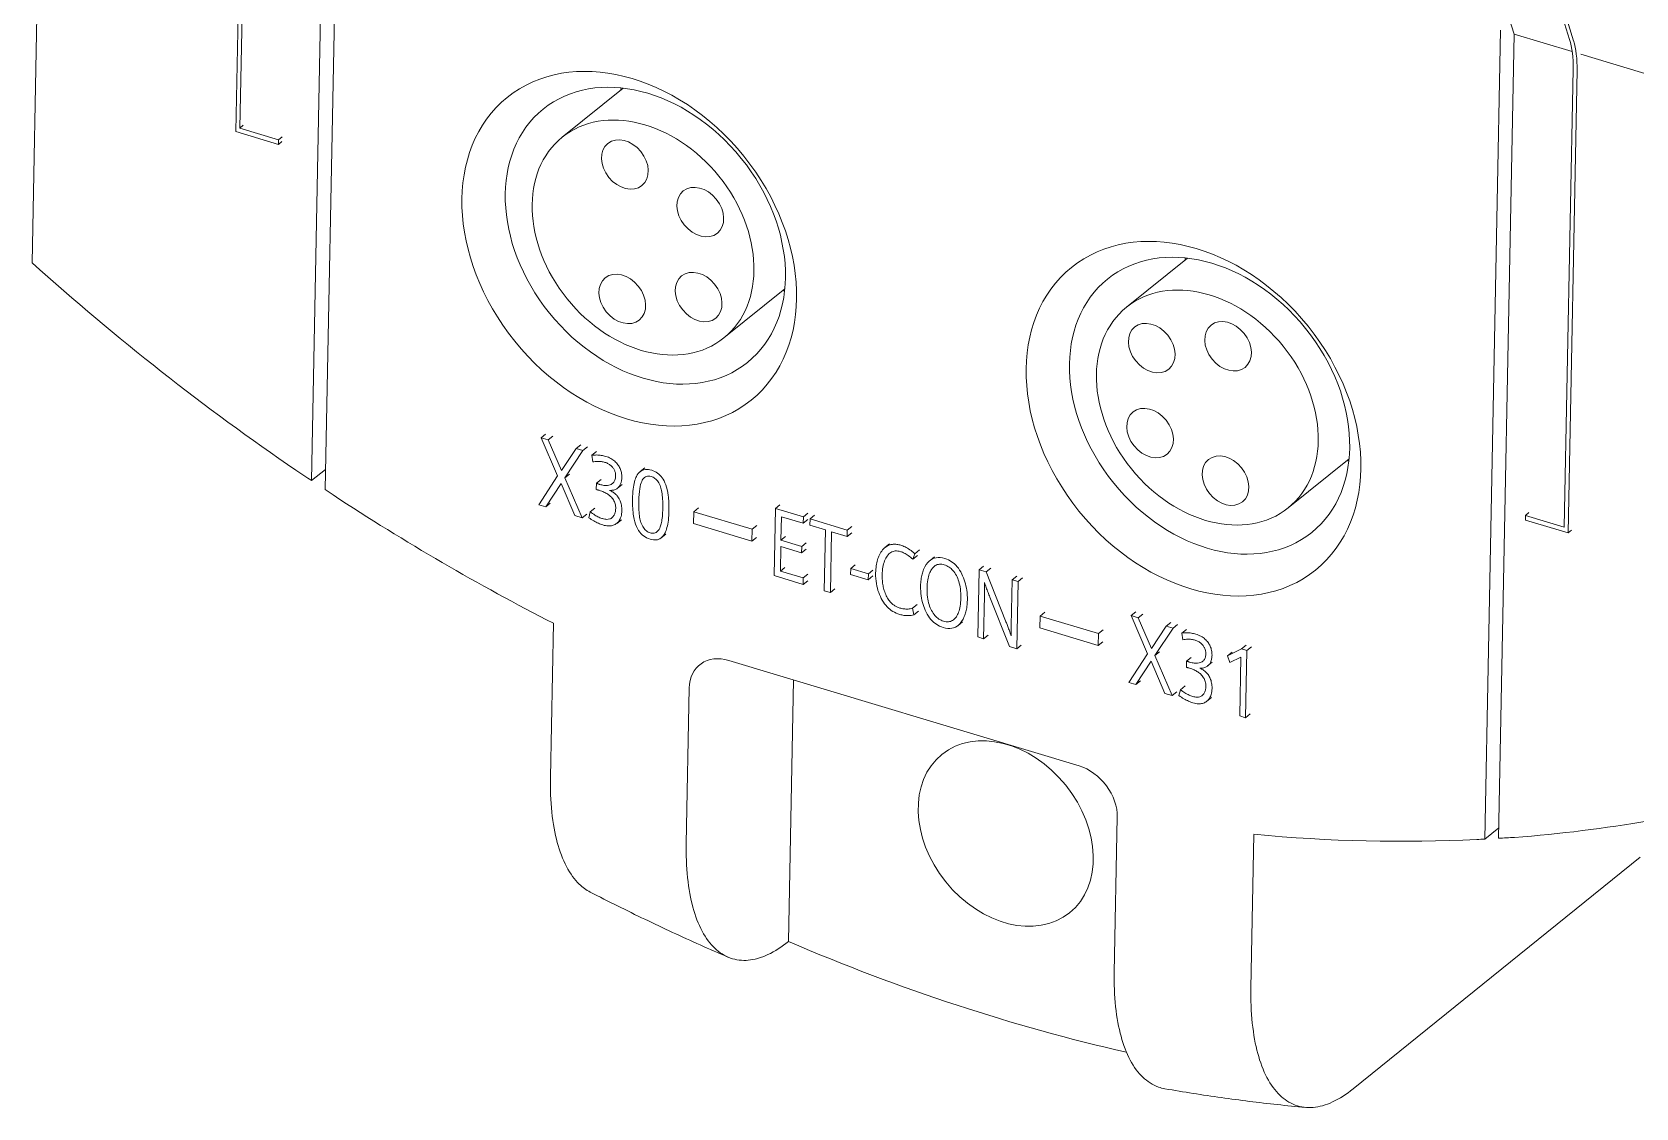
# Model space of a CAD drawing. Header units: inches. Extents: x 9220 to 92460, y -39241 to 4813.
# Drawn here: x 74479.7 to 74517.16, y -33020.1 to -32994.98 of the extents above; entities that cross this region are included whole.
import ezdxf

# ---------------------------------------------------------------- set-up
doc = ezdxf.new("R2010")
doc.units = ezdxf.units.IN
doc.header["$MEASUREMENT"] = 0

# ---------------------------------------------------------------- blocks, each defined once
blk = doc.blocks.new('A$C24EF5112')
at = {"color": 0, "linetype": 'Continuous', "lineweight": 0, "extrusion": (1.17636e-17, 0.017452, 0.999848)}
for p, q in [((-233.767, 62.469), (-234.546, 22.378)), ((-221.833, 57.845), (-222.369, 30.216)), ((-221.6, 57.775), (-222.131, 30.429)), ((-217.846, 9.371), (-216.983, 53.805)), ((-217.039, 8.834), (-216.172, 53.409)), ((-147.766, -12.033), (-146.827, 36.28)), ((-146.947, -11.986), (-146.014, 36.035)), ((-146.014, 36.035), (-142.545, 34.99)), ((-142.036, 34.837), (-129.393, 31.029)), ((-142.49, 33.944), (-143.021, 6.599)), ((-142.257, 33.874), (-142.794, 6.245)), ((-202.879, 29.876), (-199.241, 32.809)), ((-222.369, 30.216), (-219.821, 29.448)), ((-221.926, 30.595), (-222.131, 30.429)), ((-222.131, 30.429), (-219.816, 29.732)), ((-219.816, 29.732), (-219.821, 29.448)), ((-219.816, 29.732), (-219.61, 29.898)), ((-219.821, 29.448), (-219.616, 29.614)), ((-169.172, 19.723), (-165.535, 22.656)), ((-193.218, 17.896), (-189.58, 20.829)), ((-204.143, 11.927), (-203.869, 12.148)), ((-204.143, 11.927), (-203.16, 9.648)), ((-203.719, 11.799), (-204.143, 11.927)), ((-203.719, 11.799), (-203.445, 12.021)), ((-202.929, 9.969), (-203.719, 11.799)), ((-202.046, 11.295), (-201.772, 11.517)), ((-202.046, 11.295), (-202.929, 9.969)), ((-202.724, 9.539), (-201.644, 11.174)), ((-201.644, 11.174), (-202.046, 11.295)), ((-201.644, 11.174), (-201.37, 11.396)), ((-201.114, 10.881), (-200.839, 11.102)), ((-201.114, 10.881), (-201.052, 10.486)), ((-159.512, 7.743), (-155.874, 10.676)), ((-217.846, 9.371), (-217.015, 10.042)), ((-203.16, 9.648), (-204.277, 7.93)), ((-202.724, 9.539), (-202.45, 9.761)), ((-198.219, 9.909), (-197.945, 10.13)), ((-203.862, 7.805), (-202.944, 9.198)), ((-202.944, 9.198), (-202.124, 7.282)), ((-201.687, 7.15), (-202.724, 9.539)), ((-200.834, 9.215), (-200.842, 8.833)), ((-200.834, 9.215), (-200.56, 9.437)), ((-199.577, 8.919), (-199.302, 9.14)), ((-204.277, 7.93), (-203.862, 7.805)), ((-203.862, 7.805), (-203.588, 8.027)), ((-201.202, 7.505), (-200.927, 7.727)), ((-195.016, 7.515), (-194.741, 7.737)), ((-190.143, 7.71), (-190.221, 3.696)), ((-190.143, 7.71), (-189.868, 7.931)), ((-188.474, 7.207), (-190.143, 7.71)), ((-202.124, 7.282), (-201.687, 7.15)), ((-201.687, 7.15), (-201.412, 7.371)), ((-201.202, 7.505), (-201.292, 7.156)), ((-199.62, 6.816), (-199.345, 7.038)), ((-195.016, 7.515), (-195.03, 6.807)), ((-195.03, 6.807), (-191.543, 5.757)), ((-191.529, 6.465), (-195.016, 7.515)), ((-189.811, 5.812), (-189.784, 7.217)), ((-189.784, 7.217), (-188.481, 6.825)), ((-188.481, 6.825), (-188.474, 7.207)), ((-188.481, 6.825), (-188.207, 7.046)), ((-188.474, 7.207), (-188.199, 7.428)), ((-188.072, 7.086), (-188.08, 6.704)), ((-188.072, 7.086), (-187.798, 7.307)), ((-185.848, 6.416), (-188.072, 7.086)), ((-145.336, 7.296), (-145.342, 7.013)), ((-145.342, 7.013), (-142.794, 6.245)), ((-145.336, 7.296), (-145.131, 7.462)), ((-143.021, 6.599), (-145.336, 7.296)), ((-196.963, 5.955), (-196.689, 6.176)), ((-191.543, 5.757), (-191.529, 6.465)), ((-191.543, 5.757), (-191.268, 5.978)), ((-191.529, 6.465), (-191.255, 6.686)), ((-189.811, 5.812), (-189.537, 6.033)), ((-188.573, 5.439), (-189.811, 5.812)), ((-188.08, 6.704), (-187.156, 6.425)), ((-187.156, 6.425), (-187.226, 2.794)), ((-186.861, 2.684), (-186.79, 6.315)), ((-186.79, 6.315), (-185.855, 6.034)), ((-185.855, 6.034), (-185.848, 6.416)), ((-185.855, 6.034), (-185.581, 6.255)), ((-185.848, 6.416), (-185.573, 6.637)), ((-142.794, 6.245), (-142.588, 6.411)), ((-189.847, 3.968), (-189.819, 5.43)), ((-189.819, 5.43), (-188.581, 5.057)), ((-188.581, 5.057), (-188.573, 5.439)), ((-188.581, 5.057), (-188.306, 5.278)), ((-188.573, 5.439), (-188.299, 5.66)), ((-183.599, 5.374), (-183.325, 5.595)), ((-181.936, 4.671), (-181.811, 5.006)), ((-181.936, 4.671), (-181.662, 4.892)), ((-181.811, 5.006), (-181.536, 5.228)), ((-180.907, 4.603), (-180.632, 4.824)), ((-189.847, 3.968), (-189.573, 4.189)), ((-188.477, 3.555), (-189.847, 3.968)), ((-185.643, 4.126), (-185.65, 3.772)), ((-185.643, 4.126), (-185.369, 4.348)), ((-184.588, 3.808), (-185.643, 4.126)), ((-184.588, 3.808), (-184.313, 4.03)), ((-177.979, 4.046), (-178.057, 0.032)), ((-177.979, 4.046), (-177.704, 4.267)), ((-177.557, 3.919), (-177.979, 4.046)), ((-177.557, 3.919), (-177.283, 4.14)), ((-176.391, 0.997), (-177.557, 3.919)), ((-190.221, 3.696), (-188.485, 3.173)), ((-188.485, 3.173), (-188.477, 3.555)), ((-188.485, 3.173), (-188.21, 3.394)), ((-188.477, 3.555), (-188.203, 3.777)), ((-186.861, 2.684), (-186.586, 2.905)), ((-185.65, 3.772), (-184.595, 3.454)), ((-184.595, 3.454), (-184.588, 3.808)), ((-184.595, 3.454), (-184.32, 3.676)), ((-175.998, 3.449), (-176.051, 0.69)), ((-175.998, 3.449), (-175.723, 3.67)), ((-175.65, 3.344), (-175.998, 3.449)), ((-175.728, -0.67), (-175.65, 3.344)), ((-175.65, 3.344), (-175.375, 3.565)), ((-187.226, 2.794), (-186.861, 2.684)), ((-181.948, 1.745), (-181.674, 1.967)), ((-177.709, -0.073), (-177.658, 2.519)), ((-177.331, 2.409), (-176.154, -0.541)), ((-181.864, 1.347), (-181.948, 1.745)), ((-181.864, 1.347), (-181.59, 1.568)), ((-174.327, 1.283), (-174.341, 0.575)), ((-174.327, 1.283), (-174.053, 1.505)), ((-170.84, 0.233), (-174.327, 1.283)), ((-168.891, 1.308), (-168.616, 1.529)), ((-168.891, 1.308), (-167.907, -0.971)), ((-168.467, 1.18), (-168.891, 1.308)), ((-168.467, 1.18), (-168.192, 1.402)), ((-167.677, -0.65), (-168.467, 1.18)), ((-203.577, -8.335), (-203.398, 0.85)), ((-179.245, 0.708), (-178.971, 0.929)), ((-178.057, 0.032), (-177.709, -0.073)), ((-177.709, -0.073), (-177.434, 0.148)), ((-176.054, 0.092), (-176.116, 0.265)), ((-174.341, 0.575), (-170.854, -0.475)), ((-170.854, -0.475), (-170.84, 0.233)), ((-170.84, 0.233), (-170.566, 0.454)), ((-166.794, 0.676), (-167.677, -0.65)), ((-167.472, -1.08), (-166.392, 0.555)), ((-166.794, 0.676), (-166.519, 0.898)), ((-166.392, 0.555), (-166.794, 0.676)), ((-166.392, 0.555), (-166.118, 0.777)), ((-165.861, 0.262), (-165.587, 0.483)), ((-165.861, 0.262), (-165.8, -0.133)), ((-176.154, -0.541), (-175.728, -0.67)), ((-175.728, -0.67), (-175.453, -0.448)), ((-170.854, -0.475), (-170.58, -0.254)), ((-167.472, -1.08), (-167.197, -0.858)), ((-162.294, -0.679), (-163.141, -1.099)), ((-163.141, -1.099), (-162.867, -0.878)), ((-162.294, -0.679), (-162.019, -0.458)), ((-161.977, -0.775), (-162.294, -0.679)), ((-162.055, -4.788), (-161.977, -0.775)), ((-161.977, -0.775), (-161.702, -0.553)), ((-192.92, -1.366), (-171.998, -7.668)), ((-167.907, -0.971), (-169.025, -2.689)), ((-168.61, -2.814), (-167.692, -1.421)), ((-167.692, -1.421), (-166.872, -3.337)), ((-166.434, -3.469), (-167.472, -1.08)), ((-165.582, -1.404), (-165.589, -1.786)), ((-165.582, -1.404), (-165.307, -1.183)), ((-164.324, -1.7), (-164.05, -1.479)), ((-163.141, -1.099), (-162.994, -1.5)), ((-162.994, -1.5), (-162.339, -1.173)), ((-162.339, -1.173), (-162.407, -4.682)), ((-189.065, -2.527), (-189.369, -18.155)), ((-169.025, -2.689), (-168.61, -2.814)), ((-168.61, -2.814), (-168.335, -2.593)), ((-195.29, -3.027), (-195.47, -12.295)), ((-166.872, -3.337), (-166.434, -3.469)), ((-166.434, -3.469), (-166.16, -3.248)), ((-165.949, -3.114), (-166.039, -3.463)), ((-165.949, -3.114), (-165.675, -2.892)), ((-164.368, -3.803), (-164.093, -3.581)), ((-162.407, -4.682), (-162.055, -4.788)), ((-162.055, -4.788), (-161.78, -4.567)), ((-169.72, -10.729), (-169.9, -19.997)), ((-146.935, -11.363), (-147.766, -12.033)), ((-161.734, -20.939), (-161.556, -11.755)), ((-155.636, -26.958), (-138.478, -13.122))]:
    blk.add_line(p, q, dxfattribs=at)
at = {"color": 0, "linetype": 'Continuous', "lineweight": 0}
for centre, major_axis, ratio, start_param, end_param in [((-44.943, 196.134), (62.3, 206.82), 0.437606, 2.340584, 2.576724), ((-41.399, 195.083), (-62.3, -206.82), 0.437606, 5.486055, 5.712876), ((-41.166, 195.013), (-62.3, -206.82), 0.437606, 5.486055, 5.712876), ((-145.235, 31.731), (1.558, 5.171), 0.437606, 5.281852, 5.712876), ((-145.002, 31.661), (1.558, 5.171), 0.437606, 5.281852, 5.712876), ((-191.048, 29.531), (6.101, -7.566), 0.75727, 3.78378, 3.798791), ((-180.455, 98.635), (76.268, -94.58), 0.75727, 4.923056, 5.091351), ((-157.341, 19.378), (6.101, -7.566), 0.75727, 3.78378, 3.798791), ((-191.048, 29.531), (6.101, -7.566), 0.75727, 5.625987, 5.640998), ((-157.341, 19.378), (6.101, -7.566), 0.75727, 5.625987, 5.640998), ((-269.504, -117.395), (107.652, -133.499), 0.75727, 1.96744, 1.974179), ((-269.504, -117.395), (107.652, -133.499), 0.75727, 1.958125, 1.961594), ((-180.455, 98.635), (76.259, -94.569), 0.75727, 5.114013, 5.245273), ((-192.965, -3.727), (1.695, -2.102), 0.75727, 2.305062, 3.875858), ((-172.044, -10.029), (1.695, -2.102), 0.75727, 0.734265, 2.305062), ((-180.455, 98.635), (76.268, -94.58), 0.75727, 5.801958, 5.967689), ((-180.455, 98.635), (76.259, -94.569), 0.75727, 5.648036, 5.779296), ((-100.788, -168.218), (107.652, -133.499), 0.75727, 2.648529, 2.651998), ((-100.788, -168.218), (107.652, -133.499), 0.75727, 2.635944, 2.642683), ((-174.535, 83.443), (76.268, -94.58), 0.75727, 5.324126, 5.517684)]:
    blk.add_ellipse(centre, major_axis=major_axis, ratio=ratio, start_param=start_param, end_param=end_param, dxfattribs=at)
for centre, major_axis in [((-198.872, 23.222), (7.288, -9.037)), ((-197.911, 23.997), (6.101, -7.566)), ((-198.048, 23.886), (4.83, -5.99)), ((-199.133, 28.25), (1.017, -1.261)), ((-194.628, 25.409), (1.017, -1.261)), ((-165.166, 13.069), (7.288, -9.037)), ((-164.205, 13.844), (6.101, -7.566)), ((-199.289, 20.223), (1.017, -1.261)), ((-194.727, 20.333), (1.017, -1.261)), ((-164.342, 13.733), (-4.83, 5.99)), ((-167.663, 17.286), (-1.017, 1.261)), ((-163.102, 17.396), (-1.017, 1.261)), ((-167.762, 12.21), (-1.017, 1.261)), ((-163.258, 9.369), (-1.017, 1.261)), ((-176.383, -11.706), (3.813, -4.729))]:
    blk.add_ellipse(centre, major_axis=major_axis, ratio=0.75727, dxfattribs=at)
for points in [[(-200.282, 10.821), (-200.368, 10.847), (-200.543, 10.887), (-200.818, 10.909), (-201.014, 10.895), (-201.114, 10.881)], [(-199.549, 10.318), (-199.605, 10.394), (-199.731, 10.533), (-199.963, 10.699), (-200.169, 10.787), (-200.282, 10.821)], [(-201.052, 10.486), (-200.957, 10.503), (-200.775, 10.523), (-200.535, 10.512), (-200.392, 10.481), (-200.325, 10.461)], [(-200.325, 10.461), (-200.252, 10.439), (-200.119, 10.382), (-199.966, 10.276), (-199.884, 10.188), (-199.848, 10.141)], [(-199.686, 9.636), (-199.688, 9.546), (-199.717, 9.39), (-199.819, 9.229), (-199.938, 9.151), (-200.01, 9.123)], [(-199.848, 10.141), (-199.813, 10.095), (-199.754, 9.998), (-199.698, 9.834), (-199.685, 9.704), (-199.686, 9.636)], [(-199.315, 9.567), (-199.313, 9.669), (-199.332, 9.861), (-199.412, 10.102), (-199.498, 10.249), (-199.549, 10.318)], [(-198.444, 9.618), (-198.487, 9.532), (-198.565, 9.321), (-198.646, 8.882), (-198.672, 8.487), (-198.676, 8.266)], [(-197.532, 9.992), (-197.672, 10.035), (-197.928, 10.06), (-198.213, 9.95), (-198.378, 9.752), (-198.444, 9.618)], [(-197.969, 9.548), (-197.927, 9.581), (-197.84, 9.627), (-197.709, 9.647), (-197.614, 9.633), (-197.566, 9.618)], [(-197.566, 9.618), (-197.481, 9.593), (-197.327, 9.512), (-197.148, 9.325), (-197.043, 9.115), (-197.001, 8.992)], [(-196.501, 7.608), (-196.494, 7.942), (-196.527, 8.534), (-196.68, 9.149), (-196.904, 9.569), (-197.168, 9.835), (-197.402, 9.953), (-197.532, 9.992)], [(-200.842, 8.833), (-200.822, 8.829), (-200.783, 8.821), (-200.724, 8.807), (-200.685, 8.797), (-200.665, 8.791)], [(-200.645, 9.147), (-200.667, 9.153), (-200.71, 9.167), (-200.773, 9.19), (-200.814, 9.206), (-200.834, 9.215)], [(-200.665, 8.791), (-200.562, 8.76), (-200.374, 8.689), (-200.153, 8.566), (-200.04, 8.475), (-199.991, 8.429)], [(-200.01, 9.123), (-200.059, 9.104), (-200.17, 9.077), (-200.377, 9.08), (-200.55, 9.118), (-200.645, 9.147)], [(-200.046, 8.79), (-199.955, 8.786), (-199.793, 8.801), (-199.614, 8.878), (-199.519, 8.967), (-199.479, 9.021)], [(-199.551, 8.404), (-199.587, 8.456), (-199.672, 8.554), (-199.831, 8.683), (-199.969, 8.757), (-200.046, 8.79)], [(-199.479, 9.021), (-199.445, 9.065), (-199.388, 9.165), (-199.332, 9.34), (-199.316, 9.487), (-199.315, 9.567)], [(-198.306, 8.149), (-198.3, 8.438), (-198.26, 8.925), (-198.138, 9.354), (-198.026, 9.503), (-197.969, 9.548)], [(-197.001, 8.992), (-196.972, 8.907), (-196.92, 8.701), (-196.874, 8.289), (-196.867, 7.925), (-196.871, 7.722)], [(-199.991, 8.429), (-199.921, 8.363), (-199.806, 8.221), (-199.706, 7.995), (-199.681, 7.805), (-199.683, 7.703)], [(-199.683, 7.703), (-199.685, 7.617), (-199.705, 7.464), (-199.776, 7.293), (-199.847, 7.206), (-199.889, 7.169)], [(-199.313, 7.58), (-199.311, 7.696), (-199.33, 7.913), (-199.413, 8.178), (-199.5, 8.333), (-199.551, 8.404)], [(-198.676, 8.266), (-198.68, 8.067), (-198.673, 7.701), (-198.624, 7.256), (-198.57, 7.014), (-198.539, 6.908)], [(-198.176, 6.876), (-198.205, 6.96), (-198.257, 7.167), (-198.303, 7.579), (-198.31, 7.945), (-198.306, 8.149)], [(-196.871, 7.722), (-196.875, 7.537), (-196.892, 7.208), (-196.943, 6.848), (-196.992, 6.677), (-197.018, 6.61)], [(-201.292, 7.156), (-201.19, 7.082), (-200.993, 6.953), (-200.716, 6.813), (-200.54, 6.747), (-200.454, 6.722)], [(-200.467, 7.099), (-200.537, 7.12), (-200.684, 7.175), (-200.927, 7.306), (-201.108, 7.432), (-201.202, 7.505)], [(-199.889, 7.169), (-199.933, 7.13), (-200.034, 7.072), (-200.216, 7.045), (-200.378, 7.072), (-200.467, 7.099)], [(-200.454, 6.722), (-200.338, 6.687), (-200.125, 6.649), (-199.876, 6.673), (-199.733, 6.737), (-199.669, 6.78)], [(-199.669, 6.78), (-199.597, 6.829), (-199.472, 6.951), (-199.352, 7.202), (-199.316, 7.442), (-199.313, 7.58)], [(-198.539, 6.908), (-198.479, 6.704), (-198.318, 6.357), (-198.033, 6.05), (-197.772, 5.914), (-197.627, 5.87)], [(-197.62, 6.252), (-197.703, 6.277), (-197.855, 6.357), (-198.03, 6.542), (-198.134, 6.752), (-198.176, 6.876)], [(-196.734, 6.251), (-196.692, 6.337), (-196.613, 6.548), (-196.531, 6.988), (-196.505, 7.384), (-196.501, 7.608)], [(-197.627, 5.87), (-197.492, 5.829), (-197.246, 5.806), (-196.967, 5.916), (-196.802, 6.116), (-196.734, 6.251)], [(-197.018, 6.61), (-197.064, 6.492), (-197.178, 6.315), (-197.367, 6.216), (-197.531, 6.226), (-197.62, 6.252)], [(-183.931, 4.935), (-183.974, 4.846), (-184.05, 4.649), (-184.128, 4.295), (-184.151, 4.011), (-184.154, 3.857)], [(-183.297, 5.533), (-183.378, 5.509), (-183.535, 5.438), (-183.747, 5.248), (-183.874, 5.052), (-183.931, 4.935)], [(-183.766, 3.737), (-183.762, 3.909), (-183.732, 4.219), (-183.627, 4.587), (-183.524, 4.781), (-183.466, 4.867)], [(-183.466, 4.867), (-183.399, 4.965), (-183.244, 5.11), (-182.991, 5.187), (-182.774, 5.162), (-182.657, 5.127)], [(-182.656, 5.512), (-182.739, 5.536), (-182.897, 5.57), (-183.105, 5.575), (-183.235, 5.552), (-183.297, 5.533)], [(-182.657, 5.127), (-182.591, 5.107), (-182.448, 5.05), (-182.211, 4.904), (-182.031, 4.757), (-181.936, 4.671)], [(-181.811, 5.006), (-181.916, 5.098), (-182.119, 5.255), (-182.4, 5.419), (-182.573, 5.487), (-182.656, 5.512)], [(-184.154, 3.857), (-184.158, 3.628), (-184.127, 3.199), (-183.986, 2.669), (-183.841, 2.366), (-183.758, 2.226)], [(-181.288, 4.057), (-181.324, 3.969), (-181.387, 3.781), (-181.45, 3.458), (-181.469, 3.212), (-181.471, 3.08)], [(-180.017, 4.716), (-180.209, 4.774), (-180.561, 4.801), (-180.955, 4.621), (-181.194, 4.284), (-181.288, 4.057)], [(-181.083, 2.961), (-181.08, 3.139), (-181.052, 3.458), (-180.958, 3.818), (-180.866, 3.996), (-180.815, 4.071)], [(-180.815, 4.071), (-180.746, 4.171), (-180.591, 4.318), (-180.352, 4.395), (-180.157, 4.374), (-180.053, 4.343)], [(-180.053, 4.343), (-179.952, 4.312), (-179.763, 4.222), (-179.536, 4.024), (-179.396, 3.821), (-179.334, 3.703)], [(-179.008, 3.793), (-179.092, 3.964), (-179.285, 4.258), (-179.6, 4.541), (-179.87, 4.672), (-180.017, 4.716)], [(-183.641, 2.808), (-183.669, 2.899), (-183.717, 3.091), (-183.76, 3.398), (-183.768, 3.622), (-183.766, 3.737)], [(-181.471, 3.08), (-181.475, 2.873), (-181.451, 2.48), (-181.334, 1.97), (-181.212, 1.665), (-181.141, 1.522)], [(-180.816, 1.612), (-180.872, 1.718), (-180.972, 1.958), (-181.068, 2.398), (-181.087, 2.763), (-181.083, 2.961)], [(-179.334, 3.703), (-179.278, 3.597), (-179.178, 3.358), (-179.08, 2.918), (-179.06, 2.553), (-179.064, 2.355)], [(-178.676, 2.238), (-178.672, 2.444), (-178.697, 2.834), (-178.814, 3.343), (-178.937, 3.649), (-179.008, 3.793)], [(-177.658, 2.519), (-177.656, 2.621), (-177.654, 2.813), (-177.652, 3.066), (-177.652, 3.211), (-177.653, 3.278)], [(-177.653, 3.278), (-177.619, 3.179), (-177.551, 2.984), (-177.443, 2.694), (-177.368, 2.504), (-177.331, 2.409)], [(-183.758, 2.226), (-183.67, 2.077), (-183.47, 1.816), (-183.145, 1.552), (-182.869, 1.424), (-182.719, 1.379)], [(-183.193, 2.039), (-183.255, 2.098), (-183.372, 2.232), (-183.522, 2.48), (-183.605, 2.691), (-183.641, 2.808)], [(-182.709, 1.761), (-182.775, 1.781), (-182.9, 1.83), (-183.058, 1.923), (-183.151, 1.998), (-183.193, 2.039)], [(-179.064, 2.355), (-179.068, 2.176), (-179.096, 1.855), (-179.191, 1.494), (-179.283, 1.318), (-179.333, 1.244)], [(-178.861, 1.26), (-178.825, 1.348), (-178.761, 1.536), (-178.698, 1.858), (-178.678, 2.106), (-178.676, 2.238)], [(-182.719, 1.379), (-182.638, 1.355), (-182.468, 1.318), (-182.186, 1.303), (-181.974, 1.326), (-181.864, 1.347)], [(-181.948, 1.745), (-182.042, 1.722), (-182.223, 1.695), (-182.474, 1.704), (-182.632, 1.738), (-182.709, 1.761)], [(-181.141, 1.522), (-181.058, 1.352), (-180.864, 1.06), (-180.544, 0.774), (-180.265, 0.64), (-180.113, 0.594)], [(-180.105, 0.977), (-180.205, 1.007), (-180.391, 1.095), (-180.614, 1.291), (-180.754, 1.494), (-180.816, 1.612)], [(-180.113, 0.594), (-179.926, 0.538), (-179.583, 0.513), (-179.193, 0.693), (-178.956, 1.032), (-178.861, 1.26)], [(-179.333, 1.244), (-179.402, 1.145), (-179.557, 0.999), (-179.799, 0.922), (-179.998, 0.944), (-180.105, 0.977)], [(-176.116, 0.265), (-176.148, 0.356), (-176.212, 0.531), (-176.304, 0.775), (-176.362, 0.925), (-176.391, 0.997)], [(-176.051, 0.69), (-176.053, 0.614), (-176.055, 0.47), (-176.056, 0.271), (-176.055, 0.15), (-176.054, 0.092)], [(-165.03, 0.202), (-165.115, 0.228), (-165.29, 0.268), (-165.566, 0.29), (-165.761, 0.276), (-165.861, 0.262)], [(-164.297, -0.301), (-164.352, -0.225), (-164.479, -0.086), (-164.711, 0.08), (-164.916, 0.168), (-165.03, 0.202)], [(-165.8, -0.133), (-165.704, -0.116), (-165.523, -0.096), (-165.282, -0.108), (-165.14, -0.138), (-165.073, -0.158)], [(-165.073, -0.158), (-164.999, -0.18), (-164.866, -0.237), (-164.713, -0.344), (-164.632, -0.431), (-164.596, -0.478)], [(-164.596, -0.478), (-164.561, -0.524), (-164.501, -0.622), (-164.446, -0.785), (-164.432, -0.915), (-164.434, -0.983)], [(-164.062, -1.052), (-164.061, -0.951), (-164.079, -0.758), (-164.16, -0.517), (-164.246, -0.37), (-164.297, -0.301)], [(-165.589, -1.786), (-165.57, -1.79), (-165.53, -1.798), (-165.472, -1.812), (-165.432, -1.822), (-165.413, -1.828)], [(-165.392, -1.472), (-165.414, -1.466), (-165.458, -1.452), (-165.521, -1.43), (-165.562, -1.413), (-165.582, -1.404)], [(-165.413, -1.828), (-165.309, -1.859), (-165.121, -1.93), (-164.901, -2.053), (-164.787, -2.144), (-164.738, -2.19)], [(-164.758, -1.496), (-164.806, -1.515), (-164.917, -1.542), (-165.124, -1.539), (-165.298, -1.501), (-165.392, -1.472)], [(-164.793, -1.829), (-164.703, -1.834), (-164.541, -1.818), (-164.362, -1.741), (-164.267, -1.652), (-164.226, -1.598)], [(-164.298, -2.215), (-164.335, -2.163), (-164.419, -2.065), (-164.579, -1.936), (-164.717, -1.862), (-164.793, -1.829)], [(-164.434, -0.983), (-164.435, -1.073), (-164.465, -1.229), (-164.567, -1.39), (-164.685, -1.468), (-164.758, -1.496)], [(-164.226, -1.598), (-164.193, -1.554), (-164.135, -1.454), (-164.08, -1.279), (-164.064, -1.132), (-164.062, -1.052)], [(-164.738, -2.19), (-164.669, -2.256), (-164.553, -2.398), (-164.454, -2.624), (-164.429, -2.814), (-164.431, -2.916)], [(-164.061, -3.039), (-164.058, -2.923), (-164.078, -2.706), (-164.161, -2.441), (-164.248, -2.286), (-164.298, -2.215)], [(-166.039, -3.463), (-165.938, -3.537), (-165.74, -3.666), (-165.464, -3.806), (-165.287, -3.872), (-165.202, -3.897)], [(-165.215, -3.52), (-165.284, -3.499), (-165.432, -3.444), (-165.675, -3.313), (-165.855, -3.187), (-165.949, -3.114)], [(-164.636, -3.45), (-164.68, -3.489), (-164.781, -3.547), (-164.964, -3.574), (-165.125, -3.547), (-165.215, -3.52)], [(-164.431, -2.916), (-164.433, -3.002), (-164.453, -3.155), (-164.523, -3.326), (-164.595, -3.413), (-164.636, -3.45)], [(-164.417, -3.839), (-164.344, -3.79), (-164.22, -3.668), (-164.1, -3.418), (-164.063, -3.177), (-164.061, -3.039)], [(-165.202, -3.897), (-165.085, -3.933), (-164.872, -3.97), (-164.624, -3.946), (-164.481, -3.882), (-164.417, -3.839)]]:
    blk.add_open_spline(points, degree=3, dxfattribs=at)
for points, knots in [([(-201.207, -15.2), (-201.446, -15.076), (-201.667, -14.912), (-202.13, -14.464), (-202.395, -14.109), (-202.846, -13.25), (-203.033, -12.746), (-203.311, -11.718), (-203.426, -11.097), (-203.566, -9.752), (-203.59, -9.027), (-203.577, -8.335)], [0.2777755, 0.2777755, 0.2777755, 0.2777755, 0.3400241, 0.3400241, 0.4266947, 0.4266947, 0.5133654, 0.5133654, 0.6013054, 0.6013054, 0.6892454, 0.6892454, 0.6892454, 0.6892454]), ([(-195.47, -12.295), (-195.483, -12.973), (-195.459, -13.682), (-195.32, -14.999), (-195.206, -15.606), (-194.931, -16.615), (-194.745, -17.11), (-194.295, -17.954), (-194.031, -18.301), (-193.498, -18.81), (-193.179, -19.019), (-192.489, -19.265), (-192.117, -19.303), (-191.408, -19.237), (-191.006, -19.129), (-190.18, -18.744), (-189.757, -18.468), (-189.369, -18.155)], [2.0537594, 2.0537594, 2.0537594, 2.0537594, 2.1399291, 2.1399291, 2.2260987, 2.2260987, 2.3118092, 2.3118092, 2.3975197, 2.3975197, 2.4827842, 2.4827842, 2.5680487, 2.5680487, 2.652985, 2.652985, 2.7379212, 2.7379212, 2.7379212, 2.7379212]), ([(-201.207, -15.2), (-200.664, -15.48), (-200.12, -15.755), (-199.029, -16.299), (-198.482, -16.566), (-197.387, -17.093), (-196.838, -17.352), (-195.738, -17.862), (-195.187, -18.113), (-194.083, -18.606), (-193.53, -18.848), (-192.975, -19.086)], [2.65498203, 2.65498203, 2.65498203, 2.65498203, 2.67112046, 2.67112046, 2.6872589, 2.6872589, 2.70339733, 2.70339733, 2.71953576, 2.71953576, 2.7356742, 2.7356742, 2.7356742, 2.7356742]), ([(-169.9, -19.997), (-169.913, -20.675), (-169.889, -21.385), (-169.75, -22.701), (-169.636, -23.308), (-169.36, -24.317), (-169.174, -24.813), (-168.725, -25.656), (-168.461, -26.004), (-167.928, -26.513), (-167.609, -26.721), (-167.136, -26.89), (-167.004, -26.924), (-166.871, -26.947)], [2.0537594, 2.0537594, 2.0537594, 2.0537594, 2.1399291, 2.1399291, 2.2260987, 2.2260987, 2.3118092, 2.3118092, 2.3975197, 2.3975197, 2.4827842, 2.4827842, 2.514383, 2.514383, 2.514383, 2.514383]), ([(-155.636, -26.958), (-156.023, -27.27), (-156.444, -27.544), (-157.266, -27.925), (-157.666, -28.031), (-158.373, -28.092), (-158.745, -28.052), (-159.435, -27.798), (-159.753, -27.586), (-160.288, -27.068), (-160.553, -26.713), (-161.004, -25.854), (-161.191, -25.35), (-161.468, -24.322), (-161.584, -23.701), (-161.724, -22.356), (-161.748, -21.631), (-161.734, -20.939)], [0, 0, 0, 0, 0.0845607, 0.0845607, 0.1691215, 0.1691215, 0.2545728, 0.2545728, 0.3400241, 0.3400241, 0.4266947, 0.4266947, 0.5133654, 0.5133654, 0.6013054, 0.6013054, 0.6892454, 0.6892454, 0.6892454, 0.6892454]), ([(-166.872, -26.948), (-166.312, -27.045), (-165.752, -27.138), (-164.632, -27.314), (-164.072, -27.398), (-162.953, -27.556), (-162.393, -27.63), (-161.275, -27.769), (-160.716, -27.834), (-159.598, -27.955), (-159.04, -28.01), (-158.482, -28.061)], [2.98473047, 2.98473047, 2.98473047, 2.98473047, 3.00062848, 3.00062848, 3.01652649, 3.01652649, 3.0324245, 3.0324245, 3.04832251, 3.04832251, 3.06422052, 3.06422052, 3.06422052, 3.06422052])]:
    blk.add_open_spline(points, degree=3, knots=knots, dxfattribs=at)

msp = doc.modelspace()

# ---------------------------------------------------------------- block references
at = {"xscale": 0.3909995765929849, "yscale": 0.3909995765929849, "zscale": 0.3909995765929849}
msp.add_blockref('A$C24EF5112', (74571.41, -33009.116), dxfattribs=at)

doc.saveas('drawing.dxf')
